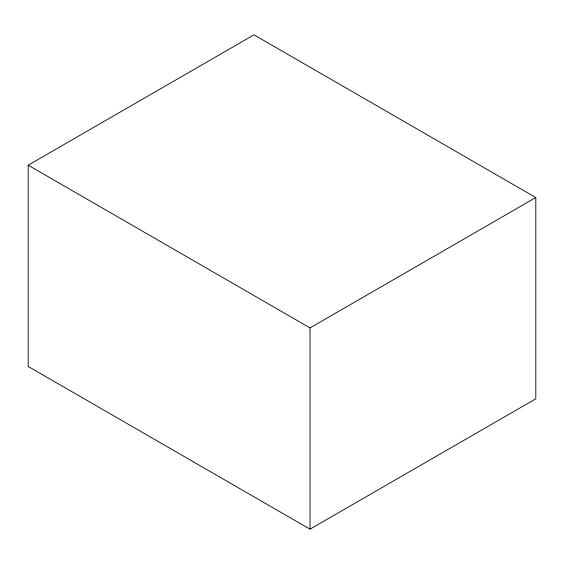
<?xml version="1.0" encoding="UTF-8"?>
<svg xmlns="http://www.w3.org/2000/svg" width="564" height="564" viewBox="0 0 564 564"><rect width="100%" height="100%" fill="white"/><g stroke="black" fill="none" stroke-linecap="round" stroke-linejoin="round"><path stroke-width="0.85" d="M28.2 165.196L253.983 34.841L535.8 197.548L535.8 398.804L310.017 529.159L28.2 366.452L28.2 165.196L310.017 327.903L535.8 197.548M310.017 327.903L310.017 529.159"/></g></svg>
